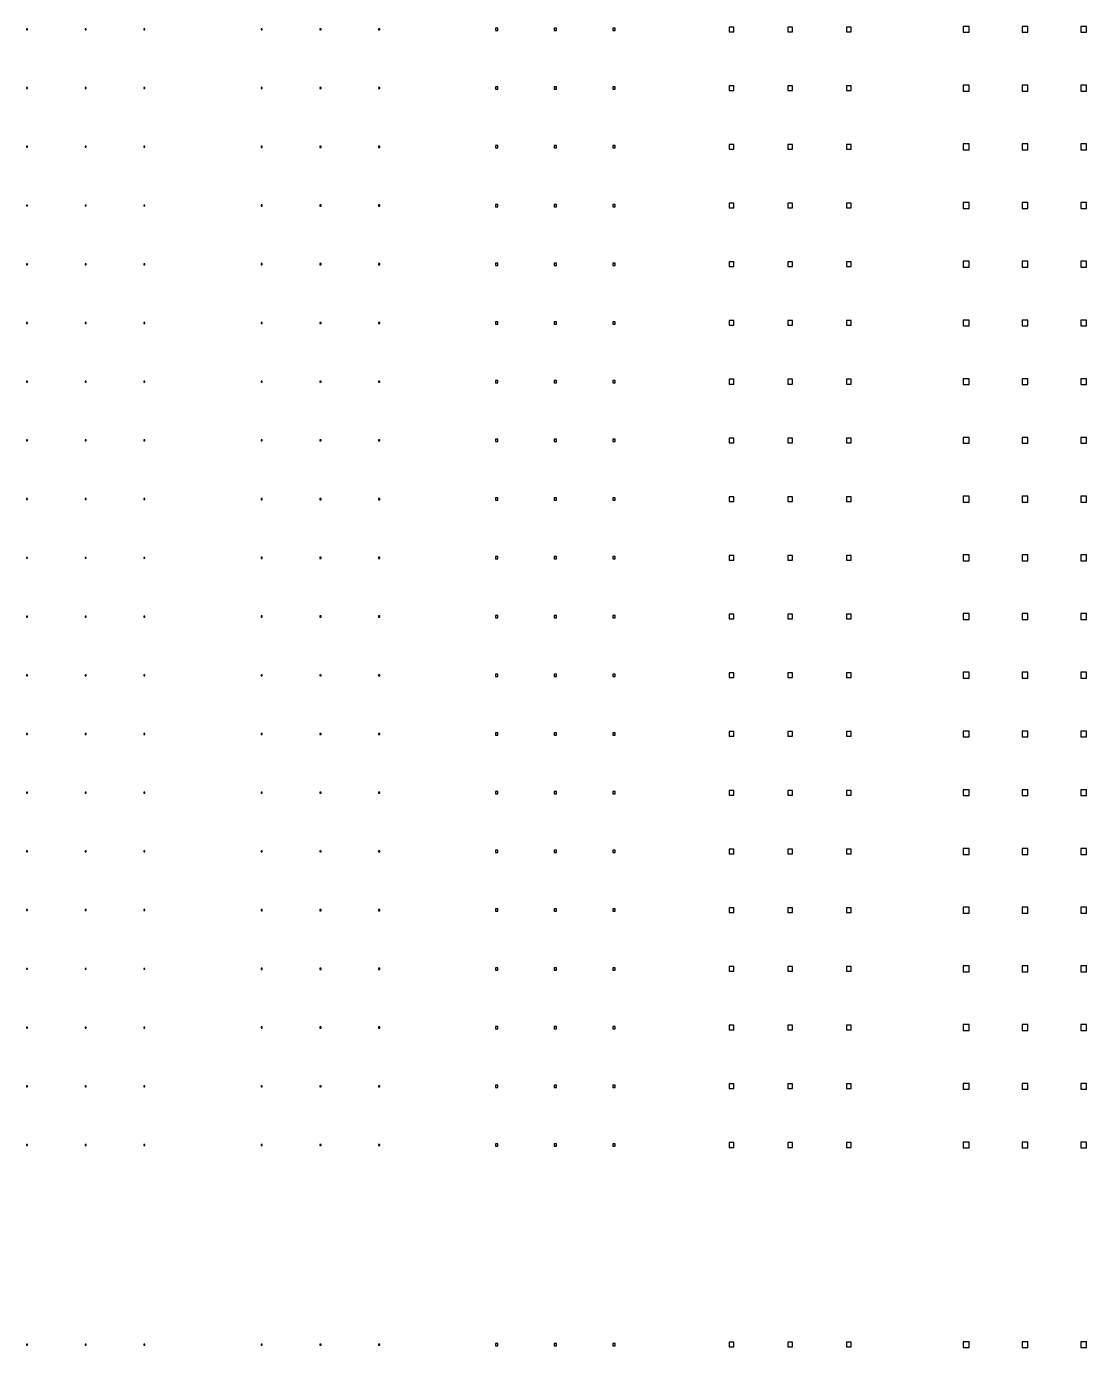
# Model space of a CAD drawing. Header units: metres. Extents: x -21500 to 21500, y -23900 to 23900.
# Drawn here: x -9504 to -475, y -12425 to -1175 of the extents above; entities that cross this region are included whole.
import ezdxf

# ---------------------------------------------------------------- set-up
doc = ezdxf.new("R2010")
doc.units = ezdxf.units.M

msp = doc.modelspace()

# ---------------------------------------------------------------- linework, layer by layer
for p, q in [((-9496, -1196), (-9504, -1196)), ((-9504, -1196), (-9504, -1204)), ((-9504, -1204), (-9496, -1204)), ((-9496, -1204), (-9496, -1196)), ((-8996, -1196), (-9004, -1196)), ((-9004, -1196), (-9004, -1204)), ((-9004, -1204), (-8996, -1204)), ((-8996, -1204), (-8996, -1196)), ((-8496, -1196), (-8504, -1196)), ((-8504, -1196), (-8504, -1204)), ((-8504, -1204), (-8496, -1204)), ((-8496, -1204), (-8496, -1196)), ((-7495, -1195), (-7505, -1195)), ((-7505, -1195), (-7505, -1205)), ((-7505, -1205), (-7495, -1205)), ((-7495, -1205), (-7495, -1195)), ((-6995, -1195), (-7005, -1195)), ((-7005, -1195), (-7005, -1205)), ((-7005, -1205), (-6995, -1205)), ((-6995, -1205), (-6995, -1195)), ((-6495, -1195), (-6505, -1195)), ((-6505, -1195), (-6505, -1205)), ((-6505, -1205), (-6495, -1205)), ((-6495, -1205), (-6495, -1195)), ((-5490, -1190), (-5510, -1190)), ((-5510, -1190), (-5510, -1210)), ((-5510, -1210), (-5490, -1210)), ((-5490, -1210), (-5490, -1190)), ((-4990, -1190), (-5010, -1190)), ((-5010, -1190), (-5010, -1210)), ((-5010, -1210), (-4990, -1210)), ((-4990, -1210), (-4990, -1190)), ((-4490, -1190), (-4510, -1190)), ((-4510, -1190), (-4510, -1210)), ((-4510, -1210), (-4490, -1210)), ((-4490, -1210), (-4490, -1190)), ((-3480, -1180), (-3520, -1180)), ((-3520, -1180), (-3520, -1220)), ((-3520, -1220), (-3480, -1220)), ((-3480, -1220), (-3480, -1180)), ((-2980, -1180), (-3020, -1180)), ((-3020, -1180), (-3020, -1220)), ((-3020, -1220), (-2980, -1220)), ((-2980, -1220), (-2980, -1180)), ((-2480, -1180), (-2520, -1180)), ((-2520, -1180), (-2520, -1220)), ((-2520, -1220), (-2480, -1220)), ((-2480, -1220), (-2480, -1180)), ((-1475, -1175), (-1525, -1175)), ((-1525, -1175), (-1525, -1225)), ((-1525, -1225), (-1475, -1225)), ((-1475, -1225), (-1475, -1175)), ((-975, -1175), (-1025, -1175)), ((-1025, -1175), (-1025, -1225)), ((-1025, -1225), (-975, -1225)), ((-975, -1225), (-975, -1175)), ((-475, -1175), (-525, -1175)), ((-525, -1175), (-525, -1225)), ((-525, -1225), (-475, -1225)), ((-475, -1225), (-475, -1175)), ((-3480, -1680), (-3520, -1680)), ((-3520, -1680), (-3520, -1720)), ((-3480, -1720), (-3480, -1680)), ((-2980, -1680), (-3020, -1680)), ((-3020, -1680), (-3020, -1720)), ((-2980, -1720), (-2980, -1680)), ((-2480, -1680), (-2520, -1680)), ((-2520, -1680), (-2520, -1720)), ((-2480, -1720), (-2480, -1680)), ((-1475, -1675), (-1525, -1675)), ((-1525, -1675), (-1525, -1725)), ((-1475, -1725), (-1475, -1675)), ((-975, -1675), (-1025, -1675)), ((-1025, -1675), (-1025, -1725)), ((-975, -1725), (-975, -1675)), ((-475, -1675), (-525, -1675)), ((-525, -1675), (-525, -1725)), ((-475, -1725), (-475, -1675)), ((-9496, -1696), (-9504, -1696)), ((-9504, -1696), (-9504, -1704)), ((-9504, -1704), (-9496, -1704)), ((-9496, -1704), (-9496, -1696)), ((-8996, -1696), (-9004, -1696)), ((-9004, -1696), (-9004, -1704)), ((-9004, -1704), (-8996, -1704)), ((-8996, -1704), (-8996, -1696)), ((-8496, -1696), (-8504, -1696)), ((-8504, -1696), (-8504, -1704)), ((-8504, -1704), (-8496, -1704)), ((-8496, -1704), (-8496, -1696)), ((-7495, -1695), (-7505, -1695)), ((-7505, -1695), (-7505, -1705)), ((-7505, -1705), (-7495, -1705)), ((-7495, -1705), (-7495, -1695)), ((-6995, -1695), (-7005, -1695)), ((-7005, -1695), (-7005, -1705)), ((-7005, -1705), (-6995, -1705)), ((-6995, -1705), (-6995, -1695)), ((-6495, -1695), (-6505, -1695)), ((-6505, -1695), (-6505, -1705)), ((-6505, -1705), (-6495, -1705)), ((-6495, -1705), (-6495, -1695)), ((-5490, -1690), (-5510, -1690)), ((-5510, -1690), (-5510, -1710)), ((-5510, -1710), (-5490, -1710)), ((-5490, -1710), (-5490, -1690)), ((-4990, -1690), (-5010, -1690)), ((-5010, -1690), (-5010, -1710)), ((-5010, -1710), (-4990, -1710)), ((-4990, -1710), (-4990, -1690)), ((-4490, -1690), (-4510, -1690)), ((-4510, -1690), (-4510, -1710)), ((-4510, -1710), (-4490, -1710)), ((-4490, -1710), (-4490, -1690)), ((-3520, -1720), (-3480, -1720)), ((-3020, -1720), (-2980, -1720)), ((-2520, -1720), (-2480, -1720)), ((-1525, -1725), (-1475, -1725)), ((-1025, -1725), (-975, -1725)), ((-525, -1725), (-475, -1725)), ((-9496, -2196), (-9504, -2196)), ((-9504, -2196), (-9504, -2204)), ((-9504, -2204), (-9496, -2204)), ((-9496, -2204), (-9496, -2196)), ((-8996, -2196), (-9004, -2196)), ((-9004, -2196), (-9004, -2204)), ((-9004, -2204), (-8996, -2204)), ((-8996, -2204), (-8996, -2196)), ((-8496, -2196), (-8504, -2196)), ((-8504, -2196), (-8504, -2204)), ((-8504, -2204), (-8496, -2204)), ((-8496, -2204), (-8496, -2196)), ((-7495, -2195), (-7505, -2195)), ((-7505, -2195), (-7505, -2205)), ((-7505, -2205), (-7495, -2205)), ((-7495, -2205), (-7495, -2195)), ((-6995, -2195), (-7005, -2195)), ((-7005, -2195), (-7005, -2205)), ((-7005, -2205), (-6995, -2205)), ((-6995, -2205), (-6995, -2195)), ((-6495, -2195), (-6505, -2195)), ((-6505, -2195), (-6505, -2205)), ((-6505, -2205), (-6495, -2205)), ((-6495, -2205), (-6495, -2195)), ((-5490, -2190), (-5510, -2190)), ((-5510, -2190), (-5510, -2210)), ((-5510, -2210), (-5490, -2210)), ((-5490, -2210), (-5490, -2190)), ((-4990, -2190), (-5010, -2190)), ((-5010, -2190), (-5010, -2210)), ((-5010, -2210), (-4990, -2210)), ((-4990, -2210), (-4990, -2190)), ((-4490, -2190), (-4510, -2190)), ((-4510, -2190), (-4510, -2210)), ((-4510, -2210), (-4490, -2210)), ((-4490, -2210), (-4490, -2190)), ((-3480, -2180), (-3520, -2180)), ((-3520, -2180), (-3520, -2220)), ((-3520, -2220), (-3480, -2220)), ((-3480, -2220), (-3480, -2180)), ((-2980, -2180), (-3020, -2180)), ((-3020, -2180), (-3020, -2220)), ((-3020, -2220), (-2980, -2220)), ((-2980, -2220), (-2980, -2180)), ((-2480, -2180), (-2520, -2180)), ((-2520, -2180), (-2520, -2220)), ((-2520, -2220), (-2480, -2220)), ((-2480, -2220), (-2480, -2180)), ((-1475, -2175), (-1525, -2175)), ((-1525, -2175), (-1525, -2225)), ((-1525, -2225), (-1475, -2225)), ((-1475, -2225), (-1475, -2175)), ((-975, -2175), (-1025, -2175)), ((-1025, -2175), (-1025, -2225)), ((-1025, -2225), (-975, -2225)), ((-975, -2225), (-975, -2175)), ((-475, -2175), (-525, -2175)), ((-525, -2175), (-525, -2225)), ((-525, -2225), (-475, -2225)), ((-475, -2225), (-475, -2175)), ((-9496, -2696), (-9504, -2696)), ((-9504, -2696), (-9504, -2704)), ((-9496, -2704), (-9496, -2696)), ((-8996, -2696), (-9004, -2696)), ((-9004, -2696), (-9004, -2704)), ((-8996, -2704), (-8996, -2696)), ((-8496, -2696), (-8504, -2696)), ((-8504, -2696), (-8504, -2704)), ((-8496, -2704), (-8496, -2696)), ((-7495, -2695), (-7505, -2695)), ((-7505, -2695), (-7505, -2705)), ((-7495, -2705), (-7495, -2695)), ((-6995, -2695), (-7005, -2695)), ((-7005, -2695), (-7005, -2705)), ((-6995, -2705), (-6995, -2695)), ((-6495, -2695), (-6505, -2695)), ((-6505, -2695), (-6505, -2705)), ((-6495, -2705), (-6495, -2695)), ((-5490, -2690), (-5510, -2690)), ((-5510, -2690), (-5510, -2710)), ((-5490, -2710), (-5490, -2690)), ((-4990, -2690), (-5010, -2690)), ((-5010, -2690), (-5010, -2710)), ((-4990, -2710), (-4990, -2690)), ((-4490, -2690), (-4510, -2690)), ((-4510, -2690), (-4510, -2710)), ((-4490, -2710), (-4490, -2690)), ((-3480, -2680), (-3520, -2680)), ((-3520, -2680), (-3520, -2720)), ((-3480, -2720), (-3480, -2680)), ((-2980, -2680), (-3020, -2680)), ((-3020, -2680), (-3020, -2720)), ((-2980, -2720), (-2980, -2680)), ((-2480, -2680), (-2520, -2680)), ((-2520, -2680), (-2520, -2720)), ((-2480, -2720), (-2480, -2680)), ((-1475, -2675), (-1525, -2675)), ((-1525, -2675), (-1525, -2725)), ((-1475, -2725), (-1475, -2675)), ((-975, -2675), (-1025, -2675)), ((-1025, -2675), (-1025, -2725)), ((-975, -2725), (-975, -2675)), ((-475, -2675), (-525, -2675)), ((-525, -2675), (-525, -2725)), ((-475, -2725), (-475, -2675)), ((-9504, -2704), (-9496, -2704)), ((-9004, -2704), (-8996, -2704)), ((-8504, -2704), (-8496, -2704)), ((-7505, -2705), (-7495, -2705)), ((-7005, -2705), (-6995, -2705)), ((-6505, -2705), (-6495, -2705)), ((-5510, -2710), (-5490, -2710)), ((-5010, -2710), (-4990, -2710)), ((-4510, -2710), (-4490, -2710)), ((-3520, -2720), (-3480, -2720)), ((-3020, -2720), (-2980, -2720)), ((-2520, -2720), (-2480, -2720)), ((-1525, -2725), (-1475, -2725)), ((-1025, -2725), (-975, -2725)), ((-525, -2725), (-475, -2725)), ((-9496, -3196), (-9504, -3196)), ((-9504, -3196), (-9504, -3204)), ((-9504, -3204), (-9496, -3204)), ((-9496, -3204), (-9496, -3196)), ((-8996, -3196), (-9004, -3196)), ((-9004, -3196), (-9004, -3204)), ((-9004, -3204), (-8996, -3204)), ((-8996, -3204), (-8996, -3196)), ((-8496, -3196), (-8504, -3196)), ((-8504, -3196), (-8504, -3204)), ((-8504, -3204), (-8496, -3204)), ((-8496, -3204), (-8496, -3196)), ((-7495, -3195), (-7505, -3195)), ((-7505, -3195), (-7505, -3205)), ((-7505, -3205), (-7495, -3205)), ((-7495, -3205), (-7495, -3195)), ((-6995, -3195), (-7005, -3195)), ((-7005, -3195), (-7005, -3205)), ((-7005, -3205), (-6995, -3205)), ((-6995, -3205), (-6995, -3195)), ((-6495, -3195), (-6505, -3195)), ((-6505, -3195), (-6505, -3205)), ((-6505, -3205), (-6495, -3205)), ((-6495, -3205), (-6495, -3195)), ((-5490, -3190), (-5510, -3190)), ((-5510, -3190), (-5510, -3210)), ((-5510, -3210), (-5490, -3210)), ((-5490, -3210), (-5490, -3190)), ((-4990, -3190), (-5010, -3190)), ((-5010, -3190), (-5010, -3210)), ((-5010, -3210), (-4990, -3210)), ((-4990, -3210), (-4990, -3190)), ((-4490, -3190), (-4510, -3190)), ((-4510, -3190), (-4510, -3210)), ((-4510, -3210), (-4490, -3210)), ((-4490, -3210), (-4490, -3190)), ((-3480, -3180), (-3520, -3180)), ((-3520, -3180), (-3520, -3220)), ((-3520, -3220), (-3480, -3220)), ((-3480, -3220), (-3480, -3180)), ((-2980, -3180), (-3020, -3180)), ((-3020, -3180), (-3020, -3220)), ((-3020, -3220), (-2980, -3220)), ((-2980, -3220), (-2980, -3180)), ((-2480, -3180), (-2520, -3180)), ((-2520, -3180), (-2520, -3220)), ((-2520, -3220), (-2480, -3220)), ((-2480, -3220), (-2480, -3180)), ((-1475, -3175), (-1525, -3175)), ((-1525, -3175), (-1525, -3225)), ((-1525, -3225), (-1475, -3225)), ((-1475, -3225), (-1475, -3175)), ((-975, -3175), (-1025, -3175)), ((-1025, -3175), (-1025, -3225)), ((-1025, -3225), (-975, -3225)), ((-975, -3225), (-975, -3175)), ((-475, -3175), (-525, -3175)), ((-525, -3175), (-525, -3225)), ((-525, -3225), (-475, -3225)), ((-475, -3225), (-475, -3175)), ((-9496, -3696), (-9504, -3696)), ((-9504, -3696), (-9504, -3704)), ((-9504, -3704), (-9496, -3704)), ((-9496, -3704), (-9496, -3696)), ((-8996, -3696), (-9004, -3696)), ((-9004, -3696), (-9004, -3704)), ((-9004, -3704), (-8996, -3704)), ((-8996, -3704), (-8996, -3696)), ((-8496, -3696), (-8504, -3696)), ((-8504, -3696), (-8504, -3704)), ((-8504, -3704), (-8496, -3704)), ((-8496, -3704), (-8496, -3696)), ((-7495, -3695), (-7505, -3695)), ((-7505, -3695), (-7505, -3705)), ((-7505, -3705), (-7495, -3705)), ((-7495, -3705), (-7495, -3695)), ((-6995, -3695), (-7005, -3695)), ((-7005, -3695), (-7005, -3705)), ((-7005, -3705), (-6995, -3705)), ((-6995, -3705), (-6995, -3695)), ((-6495, -3695), (-6505, -3695)), ((-6505, -3695), (-6505, -3705)), ((-6505, -3705), (-6495, -3705)), ((-6495, -3705), (-6495, -3695)), ((-5490, -3690), (-5510, -3690)), ((-5510, -3690), (-5510, -3710)), ((-5510, -3710), (-5490, -3710)), ((-5490, -3710), (-5490, -3690)), ((-4990, -3690), (-5010, -3690)), ((-5010, -3690), (-5010, -3710)), ((-5010, -3710), (-4990, -3710)), ((-4990, -3710), (-4990, -3690)), ((-4490, -3690), (-4510, -3690)), ((-4510, -3690), (-4510, -3710)), ((-4510, -3710), (-4490, -3710)), ((-4490, -3710), (-4490, -3690)), ((-3480, -3680), (-3520, -3680)), ((-3520, -3680), (-3520, -3720)), ((-3480, -3720), (-3480, -3680)), ((-2980, -3680), (-3020, -3680)), ((-3020, -3680), (-3020, -3720)), ((-2980, -3720), (-2980, -3680)), ((-2480, -3680), (-2520, -3680)), ((-2520, -3680), (-2520, -3720)), ((-2480, -3720), (-2480, -3680)), ((-1475, -3675), (-1525, -3675)), ((-1525, -3675), (-1525, -3725)), ((-1475, -3725), (-1475, -3675)), ((-975, -3675), (-1025, -3675)), ((-1025, -3675), (-1025, -3725)), ((-975, -3725), (-975, -3675)), ((-475, -3675), (-525, -3675)), ((-525, -3675), (-525, -3725)), ((-475, -3725), (-475, -3675)), ((-3520, -3720), (-3480, -3720)), ((-3020, -3720), (-2980, -3720)), ((-2520, -3720), (-2480, -3720)), ((-1525, -3725), (-1475, -3725)), ((-1025, -3725), (-975, -3725)), ((-525, -3725), (-475, -3725)), ((-9496, -4196), (-9504, -4196)), ((-9504, -4196), (-9504, -4204)), ((-9504, -4204), (-9496, -4204)), ((-9496, -4204), (-9496, -4196)), ((-8996, -4196), (-9004, -4196)), ((-9004, -4196), (-9004, -4204)), ((-9004, -4204), (-8996, -4204)), ((-8996, -4204), (-8996, -4196)), ((-8496, -4196), (-8504, -4196)), ((-8504, -4196), (-8504, -4204)), ((-8504, -4204), (-8496, -4204)), ((-8496, -4204), (-8496, -4196)), ((-7495, -4195), (-7505, -4195)), ((-7505, -4195), (-7505, -4205)), ((-7505, -4205), (-7495, -4205)), ((-7495, -4205), (-7495, -4195)), ((-6995, -4195), (-7005, -4195)), ((-7005, -4195), (-7005, -4205)), ((-7005, -4205), (-6995, -4205)), ((-6995, -4205), (-6995, -4195)), ((-6495, -4195), (-6505, -4195)), ((-6505, -4195), (-6505, -4205)), ((-6505, -4205), (-6495, -4205)), ((-6495, -4205), (-6495, -4195)), ((-5490, -4190), (-5510, -4190)), ((-5510, -4190), (-5510, -4210)), ((-5510, -4210), (-5490, -4210)), ((-5490, -4210), (-5490, -4190)), ((-4990, -4190), (-5010, -4190)), ((-5010, -4190), (-5010, -4210)), ((-5010, -4210), (-4990, -4210)), ((-4990, -4210), (-4990, -4190)), ((-4490, -4190), (-4510, -4190)), ((-4510, -4190), (-4510, -4210)), ((-4510, -4210), (-4490, -4210)), ((-4490, -4210), (-4490, -4190)), ((-3480, -4180), (-3520, -4180)), ((-3520, -4180), (-3520, -4220)), ((-3520, -4220), (-3480, -4220)), ((-3480, -4220), (-3480, -4180)), ((-2980, -4180), (-3020, -4180)), ((-3020, -4180), (-3020, -4220)), ((-3020, -4220), (-2980, -4220)), ((-2980, -4220), (-2980, -4180)), ((-2480, -4180), (-2520, -4180)), ((-2520, -4180), (-2520, -4220)), ((-2520, -4220), (-2480, -4220)), ((-2480, -4220), (-2480, -4180)), ((-1475, -4175), (-1525, -4175)), ((-1525, -4175), (-1525, -4225)), ((-1525, -4225), (-1475, -4225)), ((-1475, -4225), (-1475, -4175)), ((-975, -4175), (-1025, -4175)), ((-1025, -4175), (-1025, -4225)), ((-1025, -4225), (-975, -4225)), ((-975, -4225), (-975, -4175)), ((-475, -4175), (-525, -4175)), ((-525, -4175), (-525, -4225)), ((-525, -4225), (-475, -4225)), ((-475, -4225), (-475, -4175)), ((-9496, -4696), (-9504, -4696)), ((-9504, -4696), (-9504, -4704)), ((-9504, -4704), (-9496, -4704)), ((-9496, -4704), (-9496, -4696)), ((-8996, -4696), (-9004, -4696)), ((-9004, -4696), (-9004, -4704)), ((-9004, -4704), (-8996, -4704)), ((-8996, -4704), (-8996, -4696)), ((-8496, -4696), (-8504, -4696)), ((-8504, -4696), (-8504, -4704)), ((-8504, -4704), (-8496, -4704)), ((-8496, -4704), (-8496, -4696)), ((-7495, -4695), (-7505, -4695)), ((-7505, -4695), (-7505, -4705)), ((-7505, -4705), (-7495, -4705)), ((-7495, -4705), (-7495, -4695)), ((-6995, -4695), (-7005, -4695)), ((-7005, -4695), (-7005, -4705)), ((-7005, -4705), (-6995, -4705)), ((-6995, -4705), (-6995, -4695)), ((-6495, -4695), (-6505, -4695)), ((-6505, -4695), (-6505, -4705)), ((-6505, -4705), (-6495, -4705)), ((-6495, -4705), (-6495, -4695)), ((-5490, -4690), (-5510, -4690)), ((-5510, -4690), (-5510, -4710)), ((-5510, -4710), (-5490, -4710)), ((-5490, -4710), (-5490, -4690)), ((-4990, -4690), (-5010, -4690)), ((-5010, -4690), (-5010, -4710)), ((-5010, -4710), (-4990, -4710)), ((-4990, -4710), (-4990, -4690)), ((-4490, -4690), (-4510, -4690)), ((-4510, -4690), (-4510, -4710)), ((-4510, -4710), (-4490, -4710)), ((-4490, -4710), (-4490, -4690)), ((-3480, -4680), (-3520, -4680)), ((-3520, -4680), (-3520, -4720)), ((-3520, -4720), (-3480, -4720)), ((-3480, -4720), (-3480, -4680)), ((-2980, -4680), (-3020, -4680)), ((-3020, -4680), (-3020, -4720)), ((-3020, -4720), (-2980, -4720)), ((-2980, -4720), (-2980, -4680)), ((-2480, -4680), (-2520, -4680)), ((-2520, -4680), (-2520, -4720)), ((-2520, -4720), (-2480, -4720)), ((-2480, -4720), (-2480, -4680)), ((-1475, -4675), (-1525, -4675)), ((-1525, -4675), (-1525, -4725)), ((-1525, -4725), (-1475, -4725)), ((-1475, -4725), (-1475, -4675)), ((-975, -4675), (-1025, -4675)), ((-1025, -4675), (-1025, -4725)), ((-1025, -4725), (-975, -4725)), ((-975, -4725), (-975, -4675)), ((-475, -4675), (-525, -4675)), ((-525, -4675), (-525, -4725)), ((-525, -4725), (-475, -4725)), ((-475, -4725), (-475, -4675)), ((-1475, -5175), (-1525, -5175)), ((-1525, -5175), (-1525, -5225)), ((-1475, -5225), (-1475, -5175)), ((-975, -5175), (-1025, -5175)), ((-1025, -5175), (-1025, -5225)), ((-975, -5225), (-975, -5175)), ((-475, -5175), (-525, -5175)), ((-525, -5175), (-525, -5225)), ((-475, -5225), (-475, -5175)), ((-9496, -5196), (-9504, -5196)), ((-9504, -5196), (-9504, -5204)), ((-9504, -5204), (-9496, -5204)), ((-9496, -5204), (-9496, -5196)), ((-8996, -5196), (-9004, -5196)), ((-9004, -5196), (-9004, -5204)), ((-9004, -5204), (-8996, -5204)), ((-8996, -5204), (-8996, -5196)), ((-8496, -5196), (-8504, -5196)), ((-8504, -5196), (-8504, -5204)), ((-8504, -5204), (-8496, -5204)), ((-8496, -5204), (-8496, -5196)), ((-7495, -5195), (-7505, -5195)), ((-7505, -5195), (-7505, -5205)), ((-7505, -5205), (-7495, -5205)), ((-7495, -5205), (-7495, -5195)), ((-6995, -5195), (-7005, -5195)), ((-7005, -5195), (-7005, -5205)), ((-7005, -5205), (-6995, -5205)), ((-6995, -5205), (-6995, -5195)), ((-6495, -5195), (-6505, -5195)), ((-6505, -5195), (-6505, -5205)), ((-6505, -5205), (-6495, -5205)), ((-6495, -5205), (-6495, -5195)), ((-5490, -5190), (-5510, -5190)), ((-5510, -5190), (-5510, -5210)), ((-5510, -5210), (-5490, -5210)), ((-5490, -5210), (-5490, -5190)), ((-4990, -5190), (-5010, -5190)), ((-5010, -5190), (-5010, -5210)), ((-5010, -5210), (-4990, -5210)), ((-4990, -5210), (-4990, -5190)), ((-4490, -5190), (-4510, -5190)), ((-4510, -5190), (-4510, -5210)), ((-4510, -5210), (-4490, -5210)), ((-4490, -5210), (-4490, -5190)), ((-3480, -5180), (-3520, -5180)), ((-3520, -5180), (-3520, -5220)), ((-3520, -5220), (-3480, -5220)), ((-3480, -5220), (-3480, -5180)), ((-2980, -5180), (-3020, -5180)), ((-3020, -5180), (-3020, -5220)), ((-3020, -5220), (-2980, -5220)), ((-2980, -5220), (-2980, -5180)), ((-2480, -5180), (-2520, -5180)), ((-2520, -5180), (-2520, -5220)), ((-2520, -5220), (-2480, -5220)), ((-2480, -5220), (-2480, -5180)), ((-1525, -5225), (-1475, -5225)), ((-1025, -5225), (-975, -5225)), ((-525, -5225), (-475, -5225)), ((-9496, -5696), (-9504, -5696)), ((-9504, -5696), (-9504, -5704)), ((-9504, -5704), (-9496, -5704)), ((-9496, -5704), (-9496, -5696)), ((-8996, -5696), (-9004, -5696)), ((-9004, -5696), (-9004, -5704)), ((-9004, -5704), (-8996, -5704)), ((-8996, -5704), (-8996, -5696)), ((-8496, -5696), (-8504, -5696)), ((-8504, -5696), (-8504, -5704)), ((-8504, -5704), (-8496, -5704)), ((-8496, -5704), (-8496, -5696)), ((-7495, -5695), (-7505, -5695)), ((-7505, -5695), (-7505, -5705)), ((-7505, -5705), (-7495, -5705)), ((-7495, -5705), (-7495, -5695)), ((-6995, -5695), (-7005, -5695)), ((-7005, -5695), (-7005, -5705)), ((-7005, -5705), (-6995, -5705)), ((-6995, -5705), (-6995, -5695)), ((-6495, -5695), (-6505, -5695)), ((-6505, -5695), (-6505, -5705)), ((-6505, -5705), (-6495, -5705)), ((-6495, -5705), (-6495, -5695)), ((-5490, -5690), (-5510, -5690)), ((-5510, -5690), (-5510, -5710)), ((-5510, -5710), (-5490, -5710)), ((-5490, -5710), (-5490, -5690)), ((-4990, -5690), (-5010, -5690)), ((-5010, -5690), (-5010, -5710)), ((-5010, -5710), (-4990, -5710)), ((-4990, -5710), (-4990, -5690)), ((-4490, -5690), (-4510, -5690)), ((-4510, -5690), (-4510, -5710)), ((-4510, -5710), (-4490, -5710)), ((-4490, -5710), (-4490, -5690)), ((-3480, -5680), (-3520, -5680)), ((-3520, -5680), (-3520, -5720)), ((-3520, -5720), (-3480, -5720)), ((-3480, -5720), (-3480, -5680)), ((-2980, -5680), (-3020, -5680)), ((-3020, -5680), (-3020, -5720)), ((-3020, -5720), (-2980, -5720)), ((-2980, -5720), (-2980, -5680)), ((-2480, -5680), (-2520, -5680)), ((-2520, -5680), (-2520, -5720)), ((-2520, -5720), (-2480, -5720)), ((-2480, -5720), (-2480, -5680)), ((-1475, -5675), (-1525, -5675)), ((-1525, -5675), (-1525, -5725)), ((-1525, -5725), (-1475, -5725)), ((-1475, -5725), (-1475, -5675)), ((-975, -5675), (-1025, -5675)), ((-1025, -5675), (-1025, -5725)), ((-1025, -5725), (-975, -5725)), ((-975, -5725), (-975, -5675)), ((-475, -5675), (-525, -5675)), ((-525, -5675), (-525, -5725)), ((-525, -5725), (-475, -5725)), ((-475, -5725), (-475, -5675)), ((-3480, -6180), (-3520, -6180)), ((-3520, -6180), (-3520, -6220)), ((-3480, -6220), (-3480, -6180)), ((-2980, -6180), (-3020, -6180)), ((-3020, -6180), (-3020, -6220)), ((-2980, -6220), (-2980, -6180)), ((-2480, -6180), (-2520, -6180)), ((-2520, -6180), (-2520, -6220)), ((-2480, -6220), (-2480, -6180)), ((-1475, -6175), (-1525, -6175)), ((-1525, -6175), (-1525, -6225)), ((-1475, -6225), (-1475, -6175)), ((-975, -6175), (-1025, -6175)), ((-1025, -6175), (-1025, -6225)), ((-975, -6225), (-975, -6175)), ((-475, -6175), (-525, -6175)), ((-525, -6175), (-525, -6225)), ((-475, -6225), (-475, -6175)), ((-9496, -6196), (-9504, -6196)), ((-9504, -6196), (-9504, -6204)), ((-9504, -6204), (-9496, -6204)), ((-9496, -6204), (-9496, -6196)), ((-8996, -6196), (-9004, -6196)), ((-9004, -6196), (-9004, -6204)), ((-9004, -6204), (-8996, -6204)), ((-8996, -6204), (-8996, -6196)), ((-8496, -6196), (-8504, -6196)), ((-8504, -6196), (-8504, -6204)), ((-8504, -6204), (-8496, -6204)), ((-8496, -6204), (-8496, -6196)), ((-7495, -6195), (-7505, -6195)), ((-7505, -6195), (-7505, -6205)), ((-7505, -6205), (-7495, -6205)), ((-7495, -6205), (-7495, -6195)), ((-6995, -6195), (-7005, -6195)), ((-7005, -6195), (-7005, -6205)), ((-7005, -6205), (-6995, -6205)), ((-6995, -6205), (-6995, -6195)), ((-6495, -6195), (-6505, -6195)), ((-6505, -6195), (-6505, -6205)), ((-6505, -6205), (-6495, -6205)), ((-6495, -6205), (-6495, -6195)), ((-5490, -6190), (-5510, -6190)), ((-5510, -6190), (-5510, -6210)), ((-5510, -6210), (-5490, -6210)), ((-5490, -6210), (-5490, -6190)), ((-4990, -6190), (-5010, -6190)), ((-5010, -6190), (-5010, -6210)), ((-5010, -6210), (-4990, -6210)), ((-4990, -6210), (-4990, -6190)), ((-4490, -6190), (-4510, -6190)), ((-4510, -6190), (-4510, -6210)), ((-4510, -6210), (-4490, -6210)), ((-4490, -6210), (-4490, -6190)), ((-3520, -6220), (-3480, -6220)), ((-3020, -6220), (-2980, -6220)), ((-2520, -6220), (-2480, -6220)), ((-1525, -6225), (-1475, -6225)), ((-1025, -6225), (-975, -6225)), ((-525, -6225), (-475, -6225)), ((-9496, -6696), (-9504, -6696)), ((-9504, -6696), (-9504, -6704)), ((-9504, -6704), (-9496, -6704)), ((-9496, -6704), (-9496, -6696)), ((-8996, -6696), (-9004, -6696)), ((-9004, -6696), (-9004, -6704)), ((-9004, -6704), (-8996, -6704)), ((-8996, -6704), (-8996, -6696)), ((-8496, -6696), (-8504, -6696)), ((-8504, -6696), (-8504, -6704)), ((-8504, -6704), (-8496, -6704)), ((-8496, -6704), (-8496, -6696)), ((-7495, -6695), (-7505, -6695)), ((-7505, -6695), (-7505, -6705)), ((-7505, -6705), (-7495, -6705)), ((-7495, -6705), (-7495, -6695)), ((-6995, -6695), (-7005, -6695)), ((-7005, -6695), (-7005, -6705)), ((-7005, -6705), (-6995, -6705)), ((-6995, -6705), (-6995, -6695)), ((-6495, -6695), (-6505, -6695)), ((-6505, -6695), (-6505, -6705)), ((-6505, -6705), (-6495, -6705)), ((-6495, -6705), (-6495, -6695)), ((-5490, -6690), (-5510, -6690)), ((-5510, -6690), (-5510, -6710)), ((-5510, -6710), (-5490, -6710)), ((-5490, -6710), (-5490, -6690)), ((-4990, -6690), (-5010, -6690)), ((-5010, -6690), (-5010, -6710)), ((-5010, -6710), (-4990, -6710)), ((-4990, -6710), (-4990, -6690)), ((-4490, -6690), (-4510, -6690)), ((-4510, -6690), (-4510, -6710)), ((-4510, -6710), (-4490, -6710)), ((-4490, -6710), (-4490, -6690)), ((-3480, -6680), (-3520, -6680)), ((-3520, -6680), (-3520, -6720)), ((-3520, -6720), (-3480, -6720)), ((-3480, -6720), (-3480, -6680)), ((-2980, -6680), (-3020, -6680)), ((-3020, -6680), (-3020, -6720)), ((-3020, -6720), (-2980, -6720)), ((-2980, -6720), (-2980, -6680)), ((-2480, -6680), (-2520, -6680)), ((-2520, -6680), (-2520, -6720)), ((-2520, -6720), (-2480, -6720)), ((-2480, -6720), (-2480, -6680)), ((-1475, -6675), (-1525, -6675)), ((-1525, -6675), (-1525, -6725)), ((-1525, -6725), (-1475, -6725)), ((-1475, -6725), (-1475, -6675)), ((-975, -6675), (-1025, -6675)), ((-1025, -6675), (-1025, -6725)), ((-1025, -6725), (-975, -6725)), ((-975, -6725), (-975, -6675)), ((-475, -6675), (-525, -6675)), ((-525, -6675), (-525, -6725)), ((-525, -6725), (-475, -6725)), ((-475, -6725), (-475, -6675)), ((-9496, -7196), (-9504, -7196)), ((-9504, -7196), (-9504, -7204)), ((-9496, -7204), (-9496, -7196)), ((-8996, -7196), (-9004, -7196)), ((-9004, -7196), (-9004, -7204)), ((-8996, -7204), (-8996, -7196)), ((-8496, -7196), (-8504, -7196)), ((-8504, -7196), (-8504, -7204)), ((-8496, -7204), (-8496, -7196)), ((-7495, -7195), (-7505, -7195)), ((-7505, -7195), (-7505, -7205)), ((-7495, -7205), (-7495, -7195)), ((-6995, -7195), (-7005, -7195)), ((-7005, -7195), (-7005, -7205)), ((-6995, -7205), (-6995, -7195)), ((-6495, -7195), (-6505, -7195)), ((-6505, -7195), (-6505, -7205)), ((-6495, -7205), (-6495, -7195)), ((-5490, -7190), (-5510, -7190)), ((-5510, -7190), (-5510, -7210)), ((-5490, -7210), (-5490, -7190)), ((-4990, -7190), (-5010, -7190)), ((-5010, -7190), (-5010, -7210)), ((-4990, -7210), (-4990, -7190)), ((-4490, -7190), (-4510, -7190)), ((-4510, -7190), (-4510, -7210)), ((-4490, -7210), (-4490, -7190)), ((-3480, -7180), (-3520, -7180)), ((-3520, -7180), (-3520, -7220)), ((-3480, -7220), (-3480, -7180)), ((-2980, -7180), (-3020, -7180)), ((-3020, -7180), (-3020, -7220)), ((-2980, -7220), (-2980, -7180)), ((-2480, -7180), (-2520, -7180)), ((-2520, -7180), (-2520, -7220)), ((-2480, -7220), (-2480, -7180)), ((-1475, -7175), (-1525, -7175)), ((-1525, -7175), (-1525, -7225)), ((-1475, -7225), (-1475, -7175)), ((-975, -7175), (-1025, -7175)), ((-1025, -7175), (-1025, -7225)), ((-975, -7225), (-975, -7175)), ((-475, -7175), (-525, -7175)), ((-525, -7175), (-525, -7225)), ((-475, -7225), (-475, -7175)), ((-9504, -7204), (-9496, -7204)), ((-9004, -7204), (-8996, -7204)), ((-8504, -7204), (-8496, -7204)), ((-7505, -7205), (-7495, -7205)), ((-7005, -7205), (-6995, -7205)), ((-6505, -7205), (-6495, -7205)), ((-5510, -7210), (-5490, -7210)), ((-5010, -7210), (-4990, -7210)), ((-4510, -7210), (-4490, -7210)), ((-3520, -7220), (-3480, -7220)), ((-3020, -7220), (-2980, -7220)), ((-2520, -7220), (-2480, -7220)), ((-1525, -7225), (-1475, -7225)), ((-1025, -7225), (-975, -7225)), ((-525, -7225), (-475, -7225)), ((-9496, -7696), (-9504, -7696)), ((-9504, -7696), (-9504, -7704)), ((-9504, -7704), (-9496, -7704)), ((-9496, -7704), (-9496, -7696)), ((-8996, -7696), (-9004, -7696)), ((-9004, -7696), (-9004, -7704)), ((-9004, -7704), (-8996, -7704)), ((-8996, -7704), (-8996, -7696)), ((-8496, -7696), (-8504, -7696)), ((-8504, -7696), (-8504, -7704)), ((-8504, -7704), (-8496, -7704)), ((-8496, -7704), (-8496, -7696)), ((-7495, -7695), (-7505, -7695)), ((-7505, -7695), (-7505, -7705)), ((-7505, -7705), (-7495, -7705)), ((-7495, -7705), (-7495, -7695)), ((-6995, -7695), (-7005, -7695)), ((-7005, -7695), (-7005, -7705)), ((-7005, -7705), (-6995, -7705)), ((-6995, -7705), (-6995, -7695)), ((-6495, -7695), (-6505, -7695)), ((-6505, -7695), (-6505, -7705)), ((-6505, -7705), (-6495, -7705)), ((-6495, -7705), (-6495, -7695)), ((-5490, -7690), (-5510, -7690)), ((-5510, -7690), (-5510, -7710)), ((-5510, -7710), (-5490, -7710)), ((-5490, -7710), (-5490, -7690)), ((-4990, -7690), (-5010, -7690)), ((-5010, -7690), (-5010, -7710)), ((-5010, -7710), (-4990, -7710)), ((-4990, -7710), (-4990, -7690)), ((-4490, -7690), (-4510, -7690)), ((-4510, -7690), (-4510, -7710)), ((-4510, -7710), (-4490, -7710)), ((-4490, -7710), (-4490, -7690)), ((-3480, -7680), (-3520, -7680)), ((-3520, -7680), (-3520, -7720)), ((-3520, -7720), (-3480, -7720)), ((-3480, -7720), (-3480, -7680)), ((-2980, -7680), (-3020, -7680)), ((-3020, -7680), (-3020, -7720)), ((-3020, -7720), (-2980, -7720)), ((-2980, -7720), (-2980, -7680)), ((-2480, -7680), (-2520, -7680)), ((-2520, -7680), (-2520, -7720)), ((-2520, -7720), (-2480, -7720)), ((-2480, -7720), (-2480, -7680)), ((-1475, -7675), (-1525, -7675)), ((-1525, -7675), (-1525, -7725)), ((-1525, -7725), (-1475, -7725)), ((-1475, -7725), (-1475, -7675)), ((-975, -7675), (-1025, -7675)), ((-1025, -7675), (-1025, -7725)), ((-1025, -7725), (-975, -7725)), ((-975, -7725), (-975, -7675)), ((-475, -7675), (-525, -7675)), ((-525, -7675), (-525, -7725)), ((-525, -7725), (-475, -7725)), ((-475, -7725), (-475, -7675)), ((-9496, -8196), (-9504, -8196)), ((-9504, -8196), (-9504, -8204)), ((-9504, -8204), (-9496, -8204)), ((-9496, -8204), (-9496, -8196)), ((-8996, -8196), (-9004, -8196)), ((-9004, -8196), (-9004, -8204)), ((-9004, -8204), (-8996, -8204)), ((-8996, -8204), (-8996, -8196)), ((-8496, -8196), (-8504, -8196)), ((-8504, -8196), (-8504, -8204)), ((-8504, -8204), (-8496, -8204)), ((-8496, -8204), (-8496, -8196)), ((-7495, -8195), (-7505, -8195)), ((-7505, -8195), (-7505, -8205)), ((-7505, -8205), (-7495, -8205)), ((-7495, -8205), (-7495, -8195)), ((-6995, -8195), (-7005, -8195)), ((-7005, -8195), (-7005, -8205)), ((-7005, -8205), (-6995, -8205)), ((-6995, -8205), (-6995, -8195)), ((-6495, -8195), (-6505, -8195)), ((-6505, -8195), (-6505, -8205)), ((-6505, -8205), (-6495, -8205)), ((-6495, -8205), (-6495, -8195)), ((-5490, -8190), (-5510, -8190)), ((-5510, -8190), (-5510, -8210)), ((-5510, -8210), (-5490, -8210)), ((-5490, -8210), (-5490, -8190)), ((-4990, -8190), (-5010, -8190)), ((-5010, -8190), (-5010, -8210)), ((-5010, -8210), (-4990, -8210)), ((-4990, -8210), (-4990, -8190)), ((-4490, -8190), (-4510, -8190)), ((-4510, -8190), (-4510, -8210)), ((-4510, -8210), (-4490, -8210)), ((-4490, -8210), (-4490, -8190)), ((-3480, -8180), (-3520, -8180)), ((-3520, -8180), (-3520, -8220)), ((-3480, -8220), (-3480, -8180)), ((-2980, -8180), (-3020, -8180)), ((-3020, -8180), (-3020, -8220)), ((-2980, -8220), (-2980, -8180)), ((-2480, -8180), (-2520, -8180)), ((-2520, -8180), (-2520, -8220)), ((-2480, -8220), (-2480, -8180)), ((-1475, -8175), (-1525, -8175)), ((-1525, -8175), (-1525, -8225)), ((-1475, -8225), (-1475, -8175)), ((-975, -8175), (-1025, -8175)), ((-1025, -8175), (-1025, -8225)), ((-975, -8225), (-975, -8175)), ((-475, -8175), (-525, -8175)), ((-525, -8175), (-525, -8225)), ((-475, -8225), (-475, -8175)), ((-3520, -8220), (-3480, -8220)), ((-3020, -8220), (-2980, -8220)), ((-2520, -8220), (-2480, -8220)), ((-1525, -8225), (-1475, -8225)), ((-1025, -8225), (-975, -8225)), ((-525, -8225), (-475, -8225)), ((-9496, -8696), (-9504, -8696)), ((-9504, -8696), (-9504, -8704)), ((-9504, -8704), (-9496, -8704)), ((-9496, -8704), (-9496, -8696)), ((-8996, -8696), (-9004, -8696)), ((-9004, -8696), (-9004, -8704)), ((-9004, -8704), (-8996, -8704)), ((-8996, -8704), (-8996, -8696)), ((-8496, -8696), (-8504, -8696)), ((-8504, -8696), (-8504, -8704)), ((-8504, -8704), (-8496, -8704)), ((-8496, -8704), (-8496, -8696)), ((-7495, -8695), (-7505, -8695)), ((-7505, -8695), (-7505, -8705)), ((-7505, -8705), (-7495, -8705)), ((-7495, -8705), (-7495, -8695)), ((-6995, -8695), (-7005, -8695)), ((-7005, -8695), (-7005, -8705)), ((-7005, -8705), (-6995, -8705)), ((-6995, -8705), (-6995, -8695)), ((-6495, -8695), (-6505, -8695)), ((-6505, -8695), (-6505, -8705)), ((-6505, -8705), (-6495, -8705)), ((-6495, -8705), (-6495, -8695)), ((-5490, -8690), (-5510, -8690)), ((-5510, -8690), (-5510, -8710)), ((-5510, -8710), (-5490, -8710)), ((-5490, -8710), (-5490, -8690)), ((-4990, -8690), (-5010, -8690)), ((-5010, -8690), (-5010, -8710)), ((-5010, -8710), (-4990, -8710)), ((-4990, -8710), (-4990, -8690)), ((-4490, -8690), (-4510, -8690)), ((-4510, -8690), (-4510, -8710)), ((-4510, -8710), (-4490, -8710)), ((-4490, -8710), (-4490, -8690)), ((-3480, -8680), (-3520, -8680)), ((-3520, -8680), (-3520, -8720)), ((-3520, -8720), (-3480, -8720)), ((-3480, -8720), (-3480, -8680)), ((-2980, -8680), (-3020, -8680)), ((-3020, -8680), (-3020, -8720)), ((-3020, -8720), (-2980, -8720)), ((-2980, -8720), (-2980, -8680)), ((-2480, -8680), (-2520, -8680)), ((-2520, -8680), (-2520, -8720)), ((-2520, -8720), (-2480, -8720)), ((-2480, -8720), (-2480, -8680)), ((-1475, -8675), (-1525, -8675)), ((-1525, -8675), (-1525, -8725)), ((-1525, -8725), (-1475, -8725)), ((-1475, -8725), (-1475, -8675)), ((-975, -8675), (-1025, -8675)), ((-1025, -8675), (-1025, -8725)), ((-1025, -8725), (-975, -8725)), ((-975, -8725), (-975, -8675)), ((-475, -8675), (-525, -8675)), ((-525, -8675), (-525, -8725)), ((-525, -8725), (-475, -8725)), ((-475, -8725), (-475, -8675)), ((-9496, -9196), (-9504, -9196)), ((-9504, -9196), (-9504, -9204)), ((-9504, -9204), (-9496, -9204)), ((-9496, -9204), (-9496, -9196)), ((-8996, -9196), (-9004, -9196)), ((-9004, -9196), (-9004, -9204)), ((-9004, -9204), (-8996, -9204)), ((-8996, -9204), (-8996, -9196)), ((-8496, -9196), (-8504, -9196)), ((-8504, -9196), (-8504, -9204)), ((-8504, -9204), (-8496, -9204)), ((-8496, -9204), (-8496, -9196)), ((-7495, -9195), (-7505, -9195)), ((-7505, -9195), (-7505, -9205)), ((-7505, -9205), (-7495, -9205)), ((-7495, -9205), (-7495, -9195)), ((-6995, -9195), (-7005, -9195)), ((-7005, -9195), (-7005, -9205)), ((-7005, -9205), (-6995, -9205)), ((-6995, -9205), (-6995, -9195)), ((-6495, -9195), (-6505, -9195)), ((-6505, -9195), (-6505, -9205)), ((-6505, -9205), (-6495, -9205)), ((-6495, -9205), (-6495, -9195)), ((-5490, -9190), (-5510, -9190)), ((-5510, -9190), (-5510, -9210)), ((-5510, -9210), (-5490, -9210)), ((-5490, -9210), (-5490, -9190)), ((-4990, -9190), (-5010, -9190)), ((-5010, -9190), (-5010, -9210)), ((-5010, -9210), (-4990, -9210)), ((-4990, -9210), (-4990, -9190)), ((-4490, -9190), (-4510, -9190)), ((-4510, -9190), (-4510, -9210)), ((-4510, -9210), (-4490, -9210)), ((-4490, -9210), (-4490, -9190)), ((-3480, -9180), (-3520, -9180)), ((-3520, -9180), (-3520, -9220)), ((-3520, -9220), (-3480, -9220)), ((-3480, -9220), (-3480, -9180)), ((-2980, -9180), (-3020, -9180)), ((-3020, -9180), (-3020, -9220)), ((-3020, -9220), (-2980, -9220)), ((-2980, -9220), (-2980, -9180)), ((-2480, -9180), (-2520, -9180)), ((-2520, -9180), (-2520, -9220)), ((-2520, -9220), (-2480, -9220)), ((-2480, -9220), (-2480, -9180)), ((-1475, -9175), (-1525, -9175)), ((-1525, -9175), (-1525, -9225)), ((-1525, -9225), (-1475, -9225)), ((-1475, -9225), (-1475, -9175)), ((-975, -9175), (-1025, -9175)), ((-1025, -9175), (-1025, -9225)), ((-1025, -9225), (-975, -9225)), ((-975, -9225), (-975, -9175)), ((-475, -9175), (-525, -9175)), ((-525, -9175), (-525, -9225)), ((-525, -9225), (-475, -9225)), ((-475, -9225), (-475, -9175)), ((-1475, -9675), (-1525, -9675)), ((-1525, -9675), (-1525, -9725)), ((-1475, -9725), (-1475, -9675)), ((-975, -9675), (-1025, -9675)), ((-1025, -9675), (-1025, -9725)), ((-975, -9725), (-975, -9675)), ((-475, -9675), (-525, -9675)), ((-525, -9675), (-525, -9725)), ((-475, -9725), (-475, -9675)), ((-9496, -9696), (-9504, -9696)), ((-9504, -9696), (-9504, -9704)), ((-9504, -9704), (-9496, -9704)), ((-9496, -9704), (-9496, -9696)), ((-8996, -9696), (-9004, -9696)), ((-9004, -9696), (-9004, -9704)), ((-9004, -9704), (-8996, -9704)), ((-8996, -9704), (-8996, -9696)), ((-8496, -9696), (-8504, -9696)), ((-8504, -9696), (-8504, -9704)), ((-8504, -9704), (-8496, -9704)), ((-8496, -9704), (-8496, -9696)), ((-7495, -9695), (-7505, -9695)), ((-7505, -9695), (-7505, -9705)), ((-7505, -9705), (-7495, -9705)), ((-7495, -9705), (-7495, -9695)), ((-6995, -9695), (-7005, -9695)), ((-7005, -9695), (-7005, -9705)), ((-7005, -9705), (-6995, -9705)), ((-6995, -9705), (-6995, -9695)), ((-6495, -9695), (-6505, -9695)), ((-6505, -9695), (-6505, -9705)), ((-6505, -9705), (-6495, -9705)), ((-6495, -9705), (-6495, -9695)), ((-5490, -9690), (-5510, -9690)), ((-5510, -9690), (-5510, -9710)), ((-5510, -9710), (-5490, -9710)), ((-5490, -9710), (-5490, -9690)), ((-4990, -9690), (-5010, -9690)), ((-5010, -9690), (-5010, -9710)), ((-5010, -9710), (-4990, -9710)), ((-4990, -9710), (-4990, -9690)), ((-4490, -9690), (-4510, -9690)), ((-4510, -9690), (-4510, -9710)), ((-4510, -9710), (-4490, -9710)), ((-4490, -9710), (-4490, -9690)), ((-3480, -9680), (-3520, -9680)), ((-3520, -9680), (-3520, -9720)), ((-3520, -9720), (-3480, -9720)), ((-3480, -9720), (-3480, -9680)), ((-2980, -9680), (-3020, -9680)), ((-3020, -9680), (-3020, -9720)), ((-3020, -9720), (-2980, -9720)), ((-2980, -9720), (-2980, -9680)), ((-2480, -9680), (-2520, -9680)), ((-2520, -9680), (-2520, -9720)), ((-2520, -9720), (-2480, -9720)), ((-2480, -9720), (-2480, -9680)), ((-1525, -9725), (-1475, -9725)), ((-1025, -9725), (-975, -9725)), ((-525, -9725), (-475, -9725)), ((-9496, -10196), (-9504, -10196)), ((-9504, -10196), (-9504, -10204)), ((-9504, -10204), (-9496, -10204)), ((-9496, -10204), (-9496, -10196)), ((-8996, -10196), (-9004, -10196)), ((-9004, -10196), (-9004, -10204)), ((-9004, -10204), (-8996, -10204)), ((-8996, -10204), (-8996, -10196)), ((-8496, -10196), (-8504, -10196)), ((-8504, -10196), (-8504, -10204)), ((-8504, -10204), (-8496, -10204)), ((-8496, -10204), (-8496, -10196)), ((-7495, -10195), (-7505, -10195)), ((-7505, -10195), (-7505, -10205)), ((-7505, -10205), (-7495, -10205)), ((-7495, -10205), (-7495, -10195)), ((-6995, -10195), (-7005, -10195)), ((-7005, -10195), (-7005, -10205)), ((-7005, -10205), (-6995, -10205)), ((-6995, -10205), (-6995, -10195)), ((-6495, -10195), (-6505, -10195)), ((-6505, -10195), (-6505, -10205)), ((-6505, -10205), (-6495, -10205)), ((-6495, -10205), (-6495, -10195)), ((-5490, -10190), (-5510, -10190)), ((-5510, -10190), (-5510, -10210)), ((-5510, -10210), (-5490, -10210)), ((-5490, -10210), (-5490, -10190)), ((-4990, -10190), (-5010, -10190)), ((-5010, -10190), (-5010, -10210)), ((-5010, -10210), (-4990, -10210)), ((-4990, -10210), (-4990, -10190)), ((-4490, -10190), (-4510, -10190)), ((-4510, -10190), (-4510, -10210)), ((-4510, -10210), (-4490, -10210)), ((-4490, -10210), (-4490, -10190)), ((-3480, -10180), (-3520, -10180)), ((-3520, -10180), (-3520, -10220)), ((-3520, -10220), (-3480, -10220)), ((-3480, -10220), (-3480, -10180)), ((-2980, -10180), (-3020, -10180)), ((-3020, -10180), (-3020, -10220)), ((-3020, -10220), (-2980, -10220)), ((-2980, -10220), (-2980, -10180)), ((-2480, -10180), (-2520, -10180)), ((-2520, -10180), (-2520, -10220)), ((-2520, -10220), (-2480, -10220)), ((-2480, -10220), (-2480, -10180)), ((-1475, -10175), (-1525, -10175)), ((-1525, -10175), (-1525, -10225)), ((-1525, -10225), (-1475, -10225)), ((-1475, -10225), (-1475, -10175)), ((-975, -10175), (-1025, -10175)), ((-1025, -10175), (-1025, -10225)), ((-1025, -10225), (-975, -10225)), ((-975, -10225), (-975, -10175)), ((-475, -10175), (-525, -10175)), ((-525, -10175), (-525, -10225)), ((-525, -10225), (-475, -10225)), ((-475, -10225), (-475, -10175)), ((-3480, -10680), (-3520, -10680)), ((-3520, -10680), (-3520, -10720)), ((-3480, -10720), (-3480, -10680)), ((-2980, -10680), (-3020, -10680)), ((-3020, -10680), (-3020, -10720)), ((-2980, -10720), (-2980, -10680)), ((-2480, -10680), (-2520, -10680)), ((-2520, -10680), (-2520, -10720)), ((-2480, -10720), (-2480, -10680)), ((-1475, -10675), (-1525, -10675)), ((-1525, -10675), (-1525, -10725)), ((-1475, -10725), (-1475, -10675)), ((-975, -10675), (-1025, -10675)), ((-1025, -10675), (-1025, -10725)), ((-975, -10725), (-975, -10675)), ((-475, -10675), (-525, -10675)), ((-525, -10675), (-525, -10725)), ((-475, -10725), (-475, -10675)), ((-9496, -10696), (-9504, -10696)), ((-9504, -10696), (-9504, -10704)), ((-9504, -10704), (-9496, -10704)), ((-9496, -10704), (-9496, -10696)), ((-8996, -10696), (-9004, -10696)), ((-9004, -10696), (-9004, -10704)), ((-9004, -10704), (-8996, -10704)), ((-8996, -10704), (-8996, -10696)), ((-8496, -10696), (-8504, -10696)), ((-8504, -10696), (-8504, -10704)), ((-8504, -10704), (-8496, -10704)), ((-8496, -10704), (-8496, -10696)), ((-7495, -10695), (-7505, -10695)), ((-7505, -10695), (-7505, -10705)), ((-7505, -10705), (-7495, -10705)), ((-7495, -10705), (-7495, -10695)), ((-6995, -10695), (-7005, -10695)), ((-7005, -10695), (-7005, -10705)), ((-7005, -10705), (-6995, -10705)), ((-6995, -10705), (-6995, -10695)), ((-6495, -10695), (-6505, -10695)), ((-6505, -10695), (-6505, -10705)), ((-6505, -10705), (-6495, -10705)), ((-6495, -10705), (-6495, -10695)), ((-5490, -10690), (-5510, -10690)), ((-5510, -10690), (-5510, -10710)), ((-5510, -10710), (-5490, -10710)), ((-5490, -10710), (-5490, -10690)), ((-4990, -10690), (-5010, -10690)), ((-5010, -10690), (-5010, -10710)), ((-5010, -10710), (-4990, -10710)), ((-4990, -10710), (-4990, -10690)), ((-4490, -10690), (-4510, -10690)), ((-4510, -10690), (-4510, -10710)), ((-4510, -10710), (-4490, -10710)), ((-4490, -10710), (-4490, -10690)), ((-3520, -10720), (-3480, -10720)), ((-3020, -10720), (-2980, -10720)), ((-2520, -10720), (-2480, -10720)), ((-1525, -10725), (-1475, -10725)), ((-1025, -10725), (-975, -10725)), ((-525, -10725), (-475, -10725)), ((-1475, -12375), (-1525, -12375)), ((-1525, -12375), (-1525, -12425)), ((-1475, -12425), (-1475, -12375)), ((-975, -12375), (-1025, -12375)), ((-1025, -12375), (-1025, -12425)), ((-975, -12425), (-975, -12375)), ((-475, -12375), (-525, -12375)), ((-525, -12375), (-525, -12425)), ((-475, -12425), (-475, -12375)), ((-9496, -12396), (-9504, -12396)), ((-9504, -12396), (-9504, -12404)), ((-9504, -12404), (-9496, -12404)), ((-9496, -12404), (-9496, -12396)), ((-8996, -12396), (-9004, -12396)), ((-9004, -12396), (-9004, -12404)), ((-9004, -12404), (-8996, -12404)), ((-8996, -12404), (-8996, -12396)), ((-8496, -12396), (-8504, -12396)), ((-8504, -12396), (-8504, -12404)), ((-8504, -12404), (-8496, -12404)), ((-8496, -12404), (-8496, -12396)), ((-7495, -12395), (-7505, -12395)), ((-7505, -12395), (-7505, -12405)), ((-7505, -12405), (-7495, -12405)), ((-7495, -12405), (-7495, -12395)), ((-6995, -12395), (-7005, -12395)), ((-7005, -12395), (-7005, -12405)), ((-7005, -12405), (-6995, -12405)), ((-6995, -12405), (-6995, -12395)), ((-6495, -12395), (-6505, -12395)), ((-6505, -12395), (-6505, -12405)), ((-6505, -12405), (-6495, -12405)), ((-6495, -12405), (-6495, -12395)), ((-5490, -12390), (-5510, -12390)), ((-5510, -12390), (-5510, -12410)), ((-5510, -12410), (-5490, -12410)), ((-5490, -12410), (-5490, -12390)), ((-4990, -12390), (-5010, -12390)), ((-5010, -12390), (-5010, -12410)), ((-5010, -12410), (-4990, -12410)), ((-4990, -12410), (-4990, -12390)), ((-4490, -12390), (-4510, -12390)), ((-4510, -12390), (-4510, -12410)), ((-4510, -12410), (-4490, -12410)), ((-4490, -12410), (-4490, -12390)), ((-3480, -12380), (-3520, -12380)), ((-3520, -12380), (-3520, -12420)), ((-3520, -12420), (-3480, -12420)), ((-3480, -12420), (-3480, -12380)), ((-2980, -12380), (-3020, -12380)), ((-3020, -12380), (-3020, -12420)), ((-3020, -12420), (-2980, -12420)), ((-2980, -12420), (-2980, -12380)), ((-2480, -12380), (-2520, -12380)), ((-2520, -12380), (-2520, -12420)), ((-2520, -12420), (-2480, -12420)), ((-2480, -12420), (-2480, -12380)), ((-1525, -12425), (-1475, -12425)), ((-1025, -12425), (-975, -12425)), ((-525, -12425), (-475, -12425))]:
    msp.add_line(p, q)

doc.saveas('drawing.dxf')
